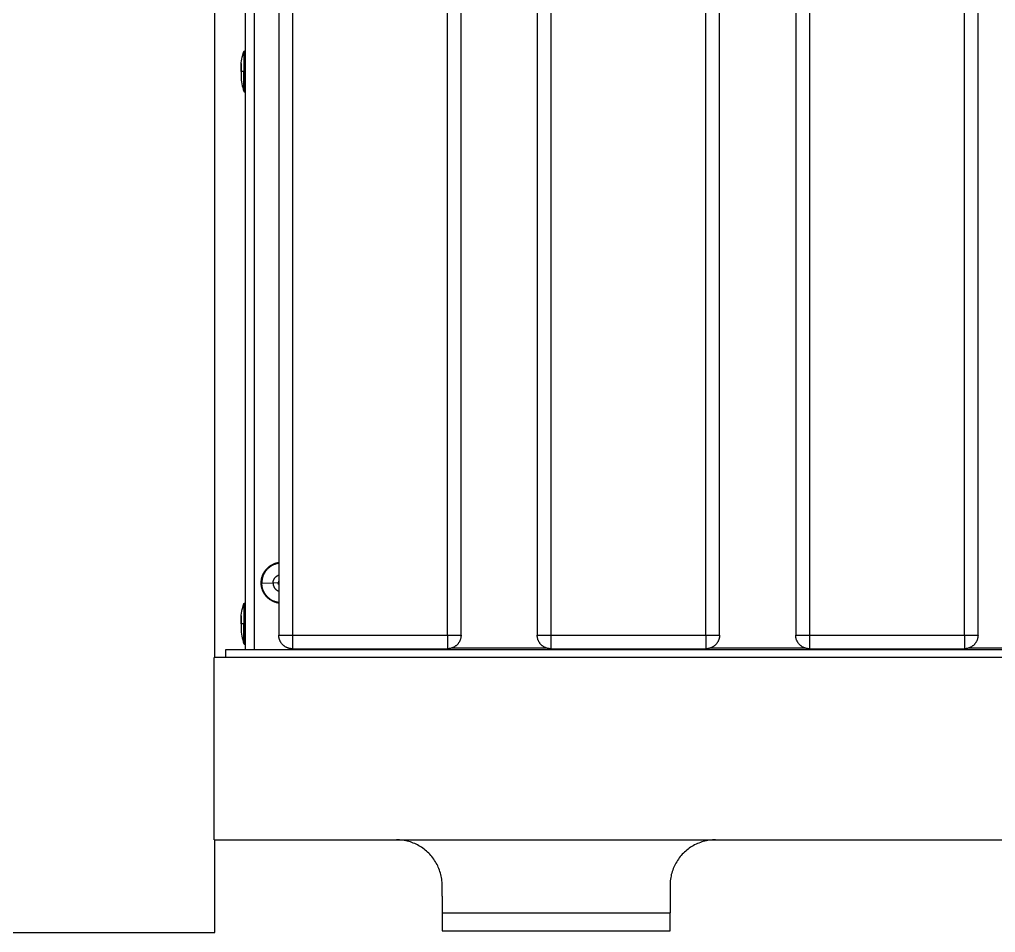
# Model space of a CAD drawing. Header units: millimetres. Extents: x -1283 to 2747, y -259 to 2557.
# Drawn here: x 1479.4 to 1693.5, y 1281.4 to 1481.7 of the extents above; entities that cross this region are included whole.
import ezdxf

# ---------------------------------------------------------------- set-up
doc = ezdxf.new("R2010")
doc.units = ezdxf.units.MM
doc.header["$MEASUREMENT"] = 0
doc.layers.add('Utwórz2D linie widoczne', color=7, linetype='Continuous', true_color=0x000000)

msp = doc.modelspace()

# ---------------------------------------------------------------- linework, layer by layer
at = {"layer": 'Utwórz2D linie widoczne'}
for p, q in [((1522.31, 1341.72), (1522.31, 2061.38)), ((1536.31, 2055.65), (1536.31, 1346.65)), ((1539.31, 2055.65), (1539.31, 1346.65)), ((1573.31, 1346.65), (1573.31, 2055.65)), ((1576.31, 1346.65), (1576.31, 2055.65)), ((1593.01, 2055.65), (1593.01, 1346.65)), ((1596.01, 2055.65), (1596.01, 1346.65)), ((1630.01, 1346.65), (1630.01, 2055.65)), ((1633.01, 1346.65), (1633.01, 2055.65)), ((1649.71, 2055.65), (1649.71, 1346.65)), ((1652.71, 2055.65), (1652.71, 1346.65)), ((1686.71, 1346.65), (1686.71, 2055.65)), ((1689.71, 1346.65), (1689.71, 2055.65)), ((1528.96, 2040.3), (1528.96, 1343.38)), ((1530.96, 1343.38), (1530.96, 2031.14)), ((1528.15, 1472.64), (1528.23, 1473.06)), ((1528.23, 1473.06), (1528.32, 1473.47)), ((1528.32, 1473.47), (1528.42, 1473.88)), ((1528.42, 1473.88), (1528.54, 1474.29)), ((1528.54, 1474.29), (1528.67, 1474.69)), ((1528.67, 1474.71), (1528.67, 1474.72)), ((1528.67, 1474.72), (1528.68, 1474.72)), ((1528.67, 1474.7), (1528.67, 1474.71)), ((1528.67, 1474.69), (1528.67, 1474.7)), ((1528.67, 1474.7), (1528.67, 1474.7)), ((1528.67, 1474.69), (1528.67, 1470.33)), ((1528.68, 1474.73), (1528.68, 1474.74)), ((1528.68, 1474.74), (1528.69, 1474.74)), ((1528.68, 1474.72), (1528.68, 1474.73)), ((1528.69, 1474.74), (1528.69, 1474.75)), ((1528.69, 1474.75), (1528.7, 1474.75)), ((1528.7, 1474.76), (1528.71, 1474.77)), ((1528.7, 1474.75), (1528.7, 1474.76)), ((1528.7, 1474.76), (1528.7, 1474.76)), ((1528.71, 1474.77), (1528.72, 1474.78)), ((1528.71, 1474.77), (1528.71, 1474.77)), ((1528.72, 1474.78), (1528.73, 1474.79)), ((1528.72, 1474.78), (1528.72, 1474.78)), ((1528.73, 1474.79), (1528.74, 1474.8)), ((1528.73, 1474.79), (1528.73, 1474.79)), ((1528.74, 1474.8), (1528.75, 1474.8)), ((1528.75, 1474.8), (1528.76, 1474.81)), ((1528.75, 1474.8), (1528.75, 1474.8)), ((1528.76, 1474.81), (1528.76, 1474.81)), ((1528.76, 1474.81), (1528.77, 1474.81)), ((1528.77, 1474.81), (1528.78, 1474.82)), ((1528.78, 1474.82), (1528.78, 1474.82)), ((1528.78, 1474.82), (1528.79, 1474.82)), ((1528.79, 1474.82), (1528.8, 1474.83)), ((1528.8, 1474.83), (1528.8, 1474.83)), ((1528.8, 1474.83), (1528.81, 1474.83)), ((1528.81, 1474.83), (1528.82, 1474.83)), ((1528.82, 1474.83), (1528.82, 1474.83)), ((1528.82, 1474.83), (1528.83, 1474.83)), ((1528.83, 1474.83), (1528.84, 1474.83)), ((1528.84, 1474.83), (1528.84, 1474.83)), ((1528.84, 1474.83), (1528.85, 1474.83)), ((1528.85, 1474.83), (1528.86, 1474.83)), ((1528.86, 1474.83), (1528.86, 1470.33)), ((1528.86, 1474.83), (1528.96, 1474.83)), ((1528.08, 1472.18), (1528.09, 1472.21)), ((1528.08, 1472.15), (1528.08, 1472.18)), ((1528.08, 1472.12), (1528.08, 1472.15)), ((1528.08, 1472.08), (1528.08, 1472.12)), ((1528.08, 1472.08), (1528.08, 1470.33)), ((1528.09, 1472.22), (1528.15, 1472.64)), ((1528.09, 1470.33), (1528.09, 1472.22)), ((1528.08, 1470.33), (1528.09, 1470.33)), ((1528.08, 1470.33), (1528.08, 1470.33)), ((1528.08, 1470.33), (1528.08, 1468.58)), ((1528.09, 1470.33), (1528.09, 1468.45)), ((1528.67, 1470.33), (1528.09, 1470.33)), ((1528.67, 1470.33), (1528.86, 1470.33)), ((1528.67, 1465.98), (1528.67, 1470.33)), ((1528.86, 1470.33), (1528.96, 1470.33)), ((1528.86, 1470.33), (1528.86, 1465.84)), ((1528.08, 1468.58), (1528.08, 1468.55)), ((1528.08, 1468.55), (1528.08, 1468.52)), ((1528.08, 1468.52), (1528.08, 1468.49)), ((1528.08, 1468.49), (1528.09, 1468.46)), ((1528.09, 1468.45), (1528.15, 1468.03)), ((1528.15, 1468.03), (1528.23, 1467.61)), ((1528.23, 1467.61), (1528.32, 1467.2)), ((1528.32, 1467.2), (1528.42, 1466.79)), ((1528.42, 1466.79), (1528.54, 1466.38)), ((1528.54, 1466.38), (1528.67, 1465.98)), ((1528.67, 1465.98), (1528.67, 1465.97)), ((1528.67, 1465.97), (1528.67, 1465.96)), ((1528.67, 1465.96), (1528.67, 1465.96)), ((1528.67, 1465.96), (1528.67, 1465.95)), ((1528.67, 1465.95), (1528.68, 1465.95)), ((1528.68, 1465.95), (1528.68, 1465.94)), ((1528.68, 1465.94), (1528.68, 1465.93)), ((1528.68, 1465.93), (1528.69, 1465.93)), ((1528.69, 1465.93), (1528.69, 1465.92)), ((1528.69, 1465.92), (1528.7, 1465.92)), ((1528.7, 1465.92), (1528.7, 1465.91)), ((1528.7, 1465.91), (1528.7, 1465.91)), ((1528.7, 1465.91), (1528.71, 1465.9)), ((1528.71, 1465.9), (1528.71, 1465.9)), ((1528.71, 1465.9), (1528.72, 1465.89)), ((1528.72, 1465.89), (1528.72, 1465.89)), ((1528.72, 1465.89), (1528.73, 1465.88)), ((1528.73, 1465.88), (1528.73, 1465.88)), ((1528.73, 1465.88), (1528.74, 1465.87)), ((1528.74, 1465.87), (1528.75, 1465.87)), ((1528.75, 1465.87), (1528.75, 1465.86)), ((1528.75, 1465.86), (1528.76, 1465.86)), ((1528.76, 1465.86), (1528.76, 1465.86)), ((1528.76, 1465.86), (1528.77, 1465.85)), ((1528.77, 1465.85), (1528.78, 1465.85)), ((1528.78, 1465.85), (1528.78, 1465.85)), ((1528.78, 1465.85), (1528.79, 1465.85)), ((1528.79, 1465.85), (1528.8, 1465.84)), ((1528.8, 1465.84), (1528.8, 1465.84)), ((1528.8, 1465.84), (1528.81, 1465.84)), ((1528.81, 1465.84), (1528.82, 1465.84)), ((1528.82, 1465.84), (1528.82, 1465.84)), ((1528.82, 1465.84), (1528.83, 1465.84)), ((1528.83, 1465.84), (1528.84, 1465.84)), ((1528.84, 1465.84), (1528.84, 1465.84)), ((1528.84, 1465.84), (1528.85, 1465.84)), ((1528.85, 1465.84), (1528.86, 1465.83)), ((1528.86, 1465.83), (1528.96, 1465.83)), ((1534.06, 1361.53), (1534.18, 1361.63)), ((1534.21, 1361.67), (1534.09, 1361.57)), ((1534.18, 1361.63), (1534.3, 1361.73)), ((1534.33, 1361.76), (1534.21, 1361.67)), ((1534.3, 1361.73), (1534.43, 1361.82)), ((1534.46, 1361.84), (1534.33, 1361.76)), ((1534.5, 1361.68), (1534.37, 1361.6)), ((1534.43, 1361.82), (1534.56, 1361.9)), ((1534.59, 1361.93), (1534.46, 1361.84)), ((1534.62, 1361.77), (1534.5, 1361.68)), ((1534.56, 1361.9), (1534.69, 1361.98)), ((1534.72, 1362.01), (1534.59, 1361.93)), ((1534.75, 1361.85), (1534.62, 1361.77)), ((1534.69, 1361.98), (1534.83, 1362.06)), ((1534.86, 1362.08), (1534.72, 1362.01)), ((1534.88, 1361.92), (1534.75, 1361.85)), ((1534.83, 1362.06), (1534.97, 1362.13)), ((1534.99, 1362.15), (1534.86, 1362.08)), ((1535.02, 1361.99), (1534.88, 1361.92)), ((1534.97, 1362.13), (1535.11, 1362.2)), ((1535.13, 1362.21), (1534.99, 1362.15)), ((1535.15, 1362.05), (1535.02, 1361.99)), ((1535.11, 1362.2), (1535.26, 1362.26)), ((1535.27, 1362.27), (1535.13, 1362.21)), ((1535.29, 1362.11), (1535.15, 1362.05)), ((1535.26, 1362.26), (1535.4, 1362.32)), ((1535.42, 1362.33), (1535.27, 1362.27)), ((1535.43, 1362.17), (1535.29, 1362.11)), ((1535.4, 1362.32), (1535.55, 1362.37)), ((1535.56, 1362.38), (1535.42, 1362.33)), ((1535.58, 1362.22), (1535.43, 1362.17)), ((1535.55, 1362.37), (1535.7, 1362.41)), ((1535.71, 1362.42), (1535.56, 1362.38)), ((1535.72, 1362.26), (1535.58, 1362.22)), ((1535.7, 1362.41), (1535.85, 1362.45)), ((1535.86, 1362.46), (1535.71, 1362.42)), ((1535.87, 1362.3), (1535.72, 1362.26)), ((1535.85, 1362.45), (1536, 1362.49)), ((1536.01, 1362.5), (1535.86, 1362.46)), ((1536.01, 1362.34), (1535.87, 1362.3)), ((1536, 1362.49), (1536.16, 1362.52)), ((1536.16, 1362.53), (1536.01, 1362.5)), ((1536.16, 1362.37), (1536.01, 1362.34)), ((1536.31, 1362.55), (1536.16, 1362.53)), ((1536.16, 1362.52), (1536.31, 1362.54)), ((1536.31, 1362.39), (1536.16, 1362.37)), ((1532.63, 1359.34), (1532.68, 1359.49)), ((1532.7, 1359.58), (1532.66, 1359.43)), ((1532.68, 1359.49), (1532.73, 1359.63)), ((1532.76, 1359.72), (1532.7, 1359.58)), ((1532.73, 1359.63), (1532.78, 1359.78)), ((1532.81, 1359.86), (1532.76, 1359.72)), ((1532.78, 1359.78), (1532.84, 1359.92)), ((1532.85, 1359.57), (1532.8, 1359.43)), ((1532.88, 1360), (1532.81, 1359.86)), ((1532.84, 1359.92), (1532.91, 1360.07)), ((1532.91, 1359.71), (1532.85, 1359.57)), ((1532.94, 1360.14), (1532.88, 1360)), ((1532.91, 1360.07), (1532.98, 1360.21)), ((1532.97, 1359.85), (1532.91, 1359.71)), ((1533.02, 1360.28), (1532.94, 1360.14)), ((1533.03, 1359.99), (1532.97, 1359.85)), ((1532.98, 1360.21), (1533.06, 1360.34)), ((1533.09, 1360.41), (1533.02, 1360.28)), ((1533.1, 1360.12), (1533.03, 1359.99)), ((1533.06, 1360.34), (1533.14, 1360.48)), ((1533.17, 1360.54), (1533.09, 1360.41)), ((1533.17, 1360.25), (1533.1, 1360.12)), ((1533.14, 1360.48), (1533.22, 1360.61)), ((1533.26, 1360.67), (1533.17, 1360.54)), ((1533.25, 1360.38), (1533.17, 1360.25)), ((1533.22, 1360.61), (1533.31, 1360.74)), ((1533.33, 1360.51), (1533.25, 1360.38)), ((1533.35, 1360.79), (1533.26, 1360.67)), ((1533.31, 1360.74), (1533.41, 1360.86)), ((1533.42, 1360.64), (1533.33, 1360.51)), ((1533.44, 1360.91), (1533.35, 1360.79)), ((1533.41, 1360.86), (1533.5, 1360.98)), ((1533.51, 1360.76), (1533.42, 1360.64)), ((1533.54, 1361.03), (1533.44, 1360.91)), ((1533.5, 1360.98), (1533.61, 1361.1)), ((1533.6, 1360.87), (1533.51, 1360.76)), ((1533.64, 1361.15), (1533.54, 1361.03)), ((1533.7, 1360.99), (1533.6, 1360.87)), ((1533.61, 1361.1), (1533.71, 1361.21)), ((1533.75, 1361.26), (1533.64, 1361.15)), ((1533.8, 1361.1), (1533.7, 1360.99)), ((1533.71, 1361.21), (1533.82, 1361.33)), ((1533.86, 1361.37), (1533.75, 1361.26)), ((1533.91, 1361.21), (1533.8, 1361.1)), ((1533.82, 1361.33), (1533.94, 1361.43)), ((1533.97, 1361.47), (1533.86, 1361.37)), ((1534.02, 1361.31), (1533.91, 1361.21)), ((1533.94, 1361.43), (1534.06, 1361.53)), ((1534.09, 1361.57), (1533.97, 1361.47)), ((1534.13, 1361.41), (1534.02, 1361.31)), ((1534.25, 1361.51), (1534.13, 1361.41)), ((1534.37, 1361.6), (1534.25, 1361.51)), ((1535.66, 1359.42), (1535.71, 1359.46)), ((1535.71, 1359.46), (1535.76, 1359.5)), ((1535.76, 1359.5), (1535.81, 1359.54)), ((1535.81, 1359.54), (1535.86, 1359.58)), ((1535.86, 1359.58), (1535.91, 1359.62)), ((1535.91, 1359.62), (1535.97, 1359.65)), ((1535.97, 1359.65), (1536.02, 1359.68)), ((1536.02, 1359.68), (1536.08, 1359.71)), ((1536.08, 1359.71), (1536.13, 1359.74)), ((1536.13, 1359.74), (1536.19, 1359.77)), ((1536.19, 1359.77), (1536.25, 1359.79)), ((1536.25, 1359.79), (1536.31, 1359.82)), ((1532.46, 1358.26), (1532.47, 1358.41)), ((1532.46, 1358.1), (1532.46, 1358.26)), ((1532.59, 1358.09), (1532.46, 1358.1)), ((1532.46, 1357.95), (1532.46, 1358.1)), ((1532.47, 1357.79), (1532.46, 1357.95)), ((1532.47, 1358.41), (1532.48, 1358.57)), ((1532.48, 1357.63), (1532.47, 1357.79)), ((1532.48, 1358.57), (1532.5, 1358.73)), ((1532.5, 1357.48), (1532.48, 1357.63)), ((1532.5, 1358.73), (1532.53, 1358.88)), ((1532.53, 1357.32), (1532.5, 1357.48)), ((1532.53, 1358.88), (1532.55, 1359.03)), ((1532.55, 1357.17), (1532.53, 1357.32)), ((1532.55, 1359.03), (1532.59, 1359.19)), ((1532.61, 1359.28), (1532.58, 1359.13)), ((1532.59, 1359.19), (1532.63, 1359.34)), ((1532.6, 1358.24), (1532.59, 1358.09)), ((1532.6, 1357.94), (1532.59, 1358.09)), ((1532.59, 1358.09), (1535.07, 1358.05)), ((1532.62, 1358.54), (1532.6, 1358.39)), ((1532.6, 1358.39), (1532.6, 1358.24)), ((1532.6, 1357.79), (1532.6, 1357.94)), ((1532.62, 1357.64), (1532.6, 1357.79)), ((1532.66, 1359.43), (1532.61, 1359.28)), ((1532.64, 1358.69), (1532.62, 1358.54)), ((1532.64, 1357.49), (1532.62, 1357.64)), ((1532.66, 1358.84), (1532.64, 1358.69)), ((1532.66, 1357.34), (1532.64, 1357.49)), ((1532.69, 1358.99), (1532.66, 1358.84)), ((1532.69, 1357.19), (1532.66, 1357.34)), ((1532.72, 1359.14), (1532.69, 1358.99)), ((1532.76, 1359.28), (1532.72, 1359.14)), ((1532.8, 1359.43), (1532.76, 1359.28)), ((1535.07, 1358.18), (1535.08, 1358.24)), ((1535.07, 1358.11), (1535.07, 1358.18)), ((1536.21, 1358.12), (1535.07, 1358.05)), ((1535.07, 1358.05), (1535.07, 1358.11)), ((1535.07, 1358.05), (1535.07, 1357.98)), ((1535.07, 1357.98), (1535.07, 1357.92)), ((1535.07, 1357.92), (1535.08, 1357.86)), ((1535.08, 1358.24), (1535.09, 1358.3)), ((1535.08, 1357.86), (1535.09, 1357.79)), ((1535.09, 1358.3), (1535.1, 1358.37)), ((1535.09, 1357.79), (1535.1, 1357.73)), ((1535.1, 1358.37), (1535.11, 1358.43)), ((1535.1, 1357.73), (1535.11, 1357.67)), ((1535.11, 1358.43), (1535.12, 1358.49)), ((1535.11, 1357.67), (1535.12, 1357.61)), ((1535.12, 1358.49), (1535.14, 1358.55)), ((1535.12, 1357.61), (1535.14, 1357.54)), ((1535.14, 1358.55), (1535.16, 1358.61)), ((1535.14, 1357.54), (1535.16, 1357.48)), ((1535.16, 1358.61), (1535.18, 1358.68)), ((1535.16, 1357.48), (1535.18, 1357.42)), ((1535.18, 1358.68), (1535.2, 1358.74)), ((1535.18, 1357.42), (1535.2, 1357.36)), ((1535.2, 1358.74), (1535.22, 1358.79)), ((1535.2, 1357.36), (1535.22, 1357.3)), ((1535.22, 1358.79), (1535.25, 1358.85)), ((1535.25, 1358.85), (1535.28, 1358.91)), ((1535.28, 1358.91), (1535.31, 1358.97)), ((1535.31, 1358.97), (1535.34, 1359.02)), ((1535.34, 1359.02), (1535.37, 1359.08)), ((1535.37, 1359.08), (1535.41, 1359.13)), ((1535.41, 1359.13), (1535.45, 1359.18)), ((1535.45, 1359.18), (1535.49, 1359.23)), ((1535.49, 1359.23), (1535.53, 1359.28)), ((1535.53, 1359.28), (1535.57, 1359.33)), ((1535.57, 1359.33), (1535.62, 1359.37)), ((1535.62, 1359.37), (1535.66, 1359.42)), ((1536.22, 1358.24), (1536.21, 1358.21)), ((1536.21, 1358.21), (1536.21, 1358.19)), ((1536.21, 1358.19), (1536.21, 1358.16)), ((1536.21, 1358.16), (1536.21, 1358.14)), ((1536.21, 1358.14), (1536.21, 1358.11)), ((1536.21, 1358.09), (1536.21, 1358.11)), ((1536.21, 1358.11), (1536.21, 1358.09)), ((1536.21, 1358.06), (1536.21, 1358.09)), ((1536.21, 1358.09), (1536.21, 1358.06)), ((1536.21, 1358.04), (1536.21, 1358.06)), ((1536.21, 1358.06), (1536.22, 1358.04)), ((1536.21, 1358.02), (1536.21, 1358.04)), ((1536.22, 1357.99), (1536.21, 1358.02)), ((1536.23, 1358.29), (1536.22, 1358.26)), ((1536.22, 1358.26), (1536.22, 1358.24)), ((1536.22, 1358.04), (1536.22, 1358.01)), ((1536.22, 1358.01), (1536.23, 1357.99)), ((1536.22, 1357.97), (1536.22, 1357.99)), ((1536.23, 1357.94), (1536.22, 1357.97)), ((1536.24, 1358.34), (1536.23, 1358.31)), ((1536.23, 1358.31), (1536.23, 1358.29)), ((1536.23, 1357.99), (1536.23, 1357.96)), ((1536.23, 1357.96), (1536.24, 1357.94)), ((1536.23, 1357.92), (1536.23, 1357.94)), ((1536.24, 1357.9), (1536.23, 1357.92)), ((1536.25, 1358.36), (1536.24, 1358.34)), ((1536.24, 1357.94), (1536.25, 1357.92)), ((1536.25, 1357.87), (1536.24, 1357.9)), ((1536.26, 1358.38), (1536.25, 1358.36)), ((1536.25, 1357.92), (1536.26, 1357.89)), ((1536.26, 1357.85), (1536.25, 1357.87)), ((1536.28, 1358.43), (1536.26, 1358.41)), ((1536.26, 1358.41), (1536.26, 1358.38)), ((1536.26, 1357.89), (1536.26, 1357.87)), ((1536.26, 1357.87), (1536.28, 1357.85)), ((1536.27, 1357.83), (1536.26, 1357.85)), ((1536.28, 1357.8), (1536.27, 1357.83)), ((1536.29, 1358.45), (1536.28, 1358.43)), ((1536.28, 1357.85), (1536.29, 1357.82)), ((1536.29, 1357.78), (1536.28, 1357.8)), ((1536.3, 1358.47), (1536.29, 1358.45)), ((1536.29, 1357.82), (1536.3, 1357.8)), ((1536.3, 1357.76), (1536.29, 1357.78)), ((1536.31, 1358.5), (1536.3, 1358.47)), ((1536.3, 1357.8), (1536.31, 1357.78)), ((1536.31, 1357.74), (1536.3, 1357.76)), ((1532.59, 1357.02), (1532.55, 1357.17)), ((1532.63, 1356.87), (1532.59, 1357.02)), ((1532.6, 1356.97), (1532.59, 1357.01)), ((1532.63, 1356.87), (1532.62, 1356.9)), ((1532.68, 1356.72), (1532.63, 1356.87)), ((1532.73, 1356.57), (1532.68, 1356.72)), ((1532.72, 1357.04), (1532.69, 1357.19)), ((1532.76, 1356.9), (1532.72, 1357.04)), ((1532.78, 1356.42), (1532.73, 1356.57)), ((1532.8, 1356.75), (1532.76, 1356.9)), ((1532.84, 1356.28), (1532.78, 1356.42)), ((1532.85, 1356.61), (1532.8, 1356.75)), ((1532.91, 1356.14), (1532.84, 1356.28)), ((1532.91, 1356.47), (1532.85, 1356.61)), ((1532.97, 1356.33), (1532.91, 1356.47)), ((1532.98, 1356), (1532.91, 1356.14)), ((1533.03, 1356.19), (1532.97, 1356.33)), ((1533.06, 1355.86), (1532.98, 1356)), ((1533.1, 1356.06), (1533.03, 1356.19)), ((1533.14, 1355.73), (1533.06, 1355.86)), ((1533.17, 1355.92), (1533.1, 1356.06)), ((1533.22, 1355.6), (1533.14, 1355.73)), ((1533.25, 1355.79), (1533.17, 1355.92)), ((1533.31, 1355.47), (1533.22, 1355.6)), ((1533.33, 1355.67), (1533.25, 1355.79)), ((1533.41, 1355.34), (1533.31, 1355.47)), ((1533.42, 1355.54), (1533.33, 1355.67)), ((1533.5, 1355.22), (1533.41, 1355.34)), ((1533.51, 1355.42), (1533.42, 1355.54)), ((1533.61, 1355.1), (1533.5, 1355.22)), ((1533.6, 1355.3), (1533.51, 1355.42)), ((1533.7, 1355.19), (1533.6, 1355.3)), ((1533.8, 1355.08), (1533.7, 1355.19)), ((1535.22, 1357.3), (1535.25, 1357.24)), ((1535.25, 1357.24), (1535.28, 1357.19)), ((1535.28, 1357.19), (1535.31, 1357.13)), ((1535.31, 1357.13), (1535.34, 1357.08)), ((1535.34, 1357.08), (1535.37, 1357.02)), ((1535.37, 1357.02), (1535.41, 1356.97)), ((1535.41, 1356.97), (1535.45, 1356.92)), ((1535.45, 1356.92), (1535.49, 1356.87)), ((1535.49, 1356.87), (1535.53, 1356.82)), ((1535.53, 1356.82), (1535.57, 1356.77)), ((1535.57, 1356.77), (1535.62, 1356.72)), ((1535.62, 1356.72), (1535.66, 1356.68)), ((1535.66, 1356.68), (1535.71, 1356.64)), ((1535.71, 1356.64), (1535.76, 1356.59)), ((1535.76, 1356.59), (1535.81, 1356.55)), ((1535.81, 1356.55), (1535.86, 1356.52)), ((1535.86, 1356.52), (1535.91, 1356.48)), ((1535.91, 1356.48), (1535.97, 1356.45)), ((1535.97, 1356.45), (1536.02, 1356.41)), ((1536.02, 1356.41), (1536.08, 1356.38)), ((1536.08, 1356.38), (1536.13, 1356.35)), ((1536.13, 1356.35), (1536.19, 1356.33)), ((1536.19, 1356.33), (1536.25, 1356.3)), ((1536.25, 1356.3), (1536.31, 1356.28)), ((1528.42, 1352.69), (1528.54, 1353.1)), ((1528.54, 1353.1), (1528.67, 1353.51)), ((1528.67, 1353.52), (1528.67, 1353.53)), ((1528.67, 1353.53), (1528.68, 1353.53)), ((1528.67, 1353.51), (1528.67, 1353.52)), ((1528.67, 1353.52), (1528.67, 1353.52)), ((1528.67, 1353.5), (1528.67, 1353.51)), ((1528.67, 1353.5), (1528.67, 1349.15)), ((1528.68, 1353.54), (1528.68, 1353.55)), ((1528.68, 1353.55), (1528.69, 1353.55)), ((1528.68, 1353.53), (1528.68, 1353.54)), ((1528.69, 1353.55), (1528.69, 1353.56)), ((1528.69, 1353.56), (1528.7, 1353.56)), ((1528.7, 1353.57), (1528.71, 1353.58)), ((1528.7, 1353.56), (1528.7, 1353.57)), ((1528.7, 1353.57), (1528.7, 1353.57)), ((1528.71, 1353.58), (1528.71, 1353.59)), ((1528.71, 1353.59), (1528.72, 1353.59)), ((1528.72, 1353.59), (1528.73, 1353.6)), ((1528.72, 1353.59), (1528.72, 1353.59)), ((1528.73, 1353.6), (1528.74, 1353.61)), ((1528.73, 1353.6), (1528.73, 1353.6)), ((1528.74, 1353.61), (1528.75, 1353.61)), ((1528.75, 1353.61), (1528.75, 1353.62)), ((1528.75, 1353.62), (1528.76, 1353.62)), ((1528.76, 1353.62), (1528.77, 1353.63)), ((1528.76, 1353.62), (1528.76, 1353.62)), ((1528.77, 1353.63), (1528.78, 1353.63)), ((1528.78, 1353.63), (1528.78, 1353.63)), ((1528.78, 1353.63), (1528.79, 1353.63)), ((1528.79, 1353.63), (1528.8, 1353.64)), ((1528.8, 1353.64), (1528.8, 1353.64)), ((1528.8, 1353.64), (1528.81, 1353.64)), ((1528.81, 1353.64), (1528.82, 1353.64)), ((1528.82, 1353.64), (1528.82, 1353.64)), ((1528.82, 1353.64), (1528.83, 1353.64)), ((1528.83, 1353.64), (1528.84, 1353.64)), ((1528.84, 1353.64), (1528.84, 1353.65)), ((1528.84, 1353.65), (1528.85, 1353.65)), ((1528.85, 1353.65), (1528.86, 1353.65)), ((1528.86, 1353.65), (1528.96, 1353.65)), ((1528.86, 1353.64), (1528.86, 1349.15)), ((1533.71, 1354.99), (1533.61, 1355.1)), ((1533.82, 1354.88), (1533.71, 1354.99)), ((1533.91, 1354.97), (1533.8, 1355.08)), ((1533.94, 1354.77), (1533.82, 1354.88)), ((1534.02, 1354.87), (1533.91, 1354.97)), ((1534.06, 1354.67), (1533.94, 1354.77)), ((1534.13, 1354.77), (1534.02, 1354.87)), ((1534.18, 1354.57), (1534.06, 1354.67)), ((1534.25, 1354.67), (1534.13, 1354.77)), ((1534.3, 1354.48), (1534.18, 1354.57)), ((1534.37, 1354.58), (1534.25, 1354.67)), ((1534.43, 1354.39), (1534.3, 1354.48)), ((1534.5, 1354.49), (1534.37, 1354.58)), ((1534.56, 1354.3), (1534.43, 1354.39)), ((1534.62, 1354.41), (1534.5, 1354.49)), ((1534.69, 1354.22), (1534.56, 1354.3)), ((1534.75, 1354.33), (1534.62, 1354.41)), ((1534.83, 1354.14), (1534.69, 1354.22)), ((1534.88, 1354.26), (1534.75, 1354.33)), ((1534.97, 1354.07), (1534.83, 1354.14)), ((1535.02, 1354.19), (1534.88, 1354.26)), ((1535.11, 1354.01), (1534.97, 1354.07)), ((1535.15, 1354.12), (1535.02, 1354.19)), ((1535.26, 1353.94), (1535.11, 1354.01)), ((1535.29, 1354.06), (1535.15, 1354.12)), ((1535.4, 1353.89), (1535.26, 1353.94)), ((1535.43, 1354.01), (1535.29, 1354.06)), ((1535.55, 1353.84), (1535.4, 1353.89)), ((1535.58, 1353.96), (1535.43, 1354.01)), ((1535.7, 1353.79), (1535.55, 1353.84)), ((1535.72, 1353.91), (1535.58, 1353.96)), ((1535.85, 1353.75), (1535.7, 1353.79)), ((1535.87, 1353.87), (1535.72, 1353.91)), ((1536, 1353.71), (1535.85, 1353.75)), ((1536.01, 1353.84), (1535.87, 1353.87)), ((1536.16, 1353.68), (1536, 1353.71)), ((1536.16, 1353.81), (1536.01, 1353.84)), ((1536.31, 1353.78), (1536.16, 1353.81)), ((1536.31, 1353.66), (1536.16, 1353.68)), ((1528.08, 1350.99), (1528.09, 1351.03)), ((1528.08, 1350.96), (1528.08, 1350.99)), ((1528.08, 1350.93), (1528.08, 1350.96)), ((1528.08, 1350.9), (1528.08, 1350.93)), ((1528.08, 1350.9), (1528.08, 1349.15)), ((1528.09, 1351.03), (1528.15, 1351.45)), ((1528.09, 1349.15), (1528.09, 1351.03)), ((1528.15, 1351.45), (1528.23, 1351.87)), ((1528.23, 1351.87), (1528.32, 1352.28)), ((1528.32, 1352.28), (1528.42, 1352.69)), ((1528.08, 1349.15), (1528.09, 1349.15)), ((1528.08, 1349.15), (1528.08, 1349.15)), ((1528.08, 1349.15), (1528.08, 1347.4)), ((1528.09, 1349.15), (1528.09, 1347.26)), ((1528.67, 1349.15), (1528.09, 1349.15)), ((1528.67, 1349.15), (1528.86, 1349.15)), ((1528.67, 1344.79), (1528.67, 1349.15)), ((1528.86, 1349.15), (1528.96, 1349.15)), ((1528.86, 1349.15), (1528.86, 1344.65)), ((1528.08, 1347.4), (1528.08, 1347.36)), ((1528.08, 1347.36), (1528.08, 1347.33)), ((1528.08, 1347.33), (1528.08, 1347.3)), ((1528.08, 1347.3), (1528.09, 1347.27)), ((1528.09, 1347.26), (1528.15, 1346.84)), ((1528.15, 1346.84), (1528.23, 1346.42)), ((1536.31, 1346.65), (1539.31, 1346.65)), ((1536.31, 1346.54), (1536.31, 1346.65)), ((1539.31, 1346.65), (1573.31, 1346.65)), ((1539.31, 1346.65), (1539.31, 1343.65)), ((1573.31, 1346.65), (1576.31, 1346.65)), ((1573.31, 1346.65), (1573.31, 1343.65)), ((1576.31, 1346.65), (1576.31, 1346.54)), ((1593.01, 1346.65), (1596.01, 1346.65)), ((1593.01, 1346.54), (1593.01, 1346.65)), ((1596.01, 1346.65), (1630.01, 1346.65)), ((1596.01, 1346.65), (1596.01, 1343.65)), ((1630.01, 1346.65), (1633.01, 1346.65)), ((1630.01, 1346.65), (1630.01, 1343.65)), ((1633.01, 1346.65), (1633.01, 1346.54)), ((1649.71, 1346.65), (1652.71, 1346.65)), ((1649.71, 1346.54), (1649.71, 1346.65)), ((1652.71, 1346.65), (1686.71, 1346.65)), ((1652.71, 1346.65), (1652.71, 1343.65)), ((1686.71, 1346.65), (1689.71, 1346.65)), ((1686.71, 1346.65), (1686.71, 1343.65)), ((1689.71, 1346.65), (1689.71, 1346.54)), ((1528.23, 1346.42), (1528.32, 1346.01)), ((1528.32, 1346.01), (1528.42, 1345.6)), ((1528.42, 1345.6), (1528.54, 1345.19)), ((1528.54, 1345.19), (1528.67, 1344.79)), ((1528.67, 1344.79), (1528.67, 1344.78)), ((1528.67, 1344.78), (1528.67, 1344.78)), ((1528.67, 1344.78), (1528.67, 1344.77)), ((1528.67, 1344.77), (1528.67, 1344.76)), ((1528.67, 1344.76), (1528.68, 1344.76)), ((1528.68, 1344.76), (1528.68, 1344.75)), ((1528.68, 1344.75), (1528.68, 1344.74)), ((1528.68, 1344.74), (1528.69, 1344.74)), ((1528.69, 1344.74), (1528.69, 1344.73)), ((1528.69, 1344.73), (1528.7, 1344.73)), ((1528.7, 1344.73), (1528.7, 1344.72)), ((1528.7, 1344.72), (1528.7, 1344.72)), ((1528.7, 1344.72), (1528.71, 1344.71)), ((1528.71, 1344.71), (1528.71, 1344.71)), ((1528.71, 1344.71), (1528.72, 1344.7)), ((1528.72, 1344.7), (1528.72, 1344.7)), ((1528.72, 1344.7), (1528.73, 1344.69)), ((1528.73, 1344.69), (1528.73, 1344.69)), ((1528.73, 1344.69), (1528.74, 1344.68)), ((1528.74, 1344.68), (1528.75, 1344.68)), ((1528.75, 1344.68), (1528.75, 1344.68)), ((1528.75, 1344.68), (1528.76, 1344.67)), ((1528.76, 1344.67), (1528.76, 1344.67)), ((1528.76, 1344.67), (1528.77, 1344.67)), ((1528.77, 1344.67), (1528.78, 1344.66)), ((1528.78, 1344.66), (1528.78, 1344.66)), ((1528.78, 1344.66), (1528.79, 1344.66)), ((1528.79, 1344.66), (1528.8, 1344.66)), ((1528.8, 1344.66), (1528.8, 1344.65)), ((1528.8, 1344.65), (1528.81, 1344.65)), ((1528.81, 1344.65), (1528.82, 1344.65)), ((1528.82, 1344.65), (1528.82, 1344.65)), ((1528.82, 1344.65), (1528.83, 1344.65)), ((1528.83, 1344.65), (1528.84, 1344.65)), ((1528.84, 1344.65), (1528.84, 1344.65)), ((1528.84, 1344.65), (1528.85, 1344.65)), ((1528.85, 1344.65), (1528.86, 1344.65)), ((1528.86, 1344.65), (1528.96, 1344.65)), ((1536.32, 1346.44), (1536.31, 1346.54)), ((1536.33, 1346.34), (1536.32, 1346.44)), ((1536.34, 1346.24), (1536.33, 1346.34)), ((1536.35, 1346.14), (1536.34, 1346.24)), ((1536.37, 1346.04), (1536.35, 1346.14)), ((1536.4, 1345.94), (1536.37, 1346.04)), ((1536.42, 1345.84), (1536.4, 1345.94)), ((1536.45, 1345.74), (1536.42, 1345.84)), ((1536.48, 1345.64), (1536.45, 1345.74)), ((1536.52, 1345.54), (1536.48, 1345.64)), ((1536.56, 1345.45), (1536.52, 1345.54)), ((1536.6, 1345.36), (1536.56, 1345.45)), ((1536.65, 1345.27), (1536.6, 1345.36)), ((1536.7, 1345.18), (1536.65, 1345.27)), ((1536.75, 1345.09), (1536.7, 1345.18)), ((1536.8, 1345), (1536.75, 1345.09)), ((1536.86, 1344.92), (1536.8, 1345)), ((1536.92, 1344.83), (1536.86, 1344.92)), ((1536.98, 1344.75), (1536.92, 1344.83)), ((1537.05, 1344.67), (1536.98, 1344.75)), ((1537.12, 1344.6), (1537.05, 1344.67)), ((1537.19, 1344.52), (1537.12, 1344.6)), ((1537.26, 1344.45), (1537.19, 1344.52)), ((1575.43, 1344.52), (1575.36, 1344.45)), ((1575.5, 1344.6), (1575.43, 1344.52)), ((1575.57, 1344.67), (1575.5, 1344.6)), ((1575.64, 1344.75), (1575.57, 1344.67)), ((1575.7, 1344.83), (1575.64, 1344.75)), ((1575.76, 1344.92), (1575.7, 1344.83)), ((1575.82, 1345), (1575.76, 1344.92)), ((1575.87, 1345.09), (1575.82, 1345)), ((1575.93, 1345.18), (1575.87, 1345.09)), ((1575.97, 1345.27), (1575.93, 1345.18)), ((1576.02, 1345.36), (1575.97, 1345.27)), ((1576.06, 1345.45), (1576.02, 1345.36)), ((1576.1, 1345.54), (1576.06, 1345.45)), ((1576.14, 1345.64), (1576.1, 1345.54)), ((1576.17, 1345.74), (1576.14, 1345.64)), ((1576.2, 1345.84), (1576.17, 1345.74)), ((1576.22, 1345.94), (1576.2, 1345.84)), ((1576.25, 1346.04), (1576.22, 1345.94)), ((1576.27, 1346.14), (1576.25, 1346.04)), ((1576.28, 1346.24), (1576.27, 1346.14)), ((1576.29, 1346.34), (1576.28, 1346.24)), ((1576.3, 1346.44), (1576.29, 1346.34)), ((1576.31, 1346.54), (1576.3, 1346.44)), ((1593.02, 1346.44), (1593.01, 1346.54)), ((1593.03, 1346.34), (1593.02, 1346.44)), ((1593.04, 1346.24), (1593.03, 1346.34)), ((1593.05, 1346.14), (1593.04, 1346.24)), ((1593.07, 1346.04), (1593.05, 1346.14)), ((1593.1, 1345.94), (1593.07, 1346.04)), ((1593.12, 1345.84), (1593.1, 1345.94)), ((1593.15, 1345.74), (1593.12, 1345.84)), ((1593.18, 1345.64), (1593.15, 1345.74)), ((1593.22, 1345.54), (1593.18, 1345.64)), ((1593.26, 1345.45), (1593.22, 1345.54)), ((1593.3, 1345.36), (1593.26, 1345.45)), ((1593.35, 1345.27), (1593.3, 1345.36)), ((1593.4, 1345.18), (1593.35, 1345.27)), ((1593.45, 1345.09), (1593.4, 1345.18)), ((1593.5, 1345), (1593.45, 1345.09)), ((1593.56, 1344.92), (1593.5, 1345)), ((1593.62, 1344.83), (1593.56, 1344.92)), ((1593.68, 1344.75), (1593.62, 1344.83)), ((1593.75, 1344.67), (1593.68, 1344.75)), ((1593.82, 1344.6), (1593.75, 1344.67)), ((1593.89, 1344.52), (1593.82, 1344.6)), ((1593.96, 1344.45), (1593.89, 1344.52)), ((1632.13, 1344.52), (1632.06, 1344.45)), ((1632.2, 1344.6), (1632.13, 1344.52)), ((1632.27, 1344.67), (1632.2, 1344.6)), ((1632.34, 1344.75), (1632.27, 1344.67)), ((1632.4, 1344.83), (1632.34, 1344.75)), ((1632.46, 1344.92), (1632.4, 1344.83)), ((1632.52, 1345), (1632.46, 1344.92)), ((1632.57, 1345.09), (1632.52, 1345)), ((1632.63, 1345.18), (1632.57, 1345.09)), ((1632.67, 1345.27), (1632.63, 1345.18)), ((1632.72, 1345.36), (1632.67, 1345.27)), ((1632.76, 1345.45), (1632.72, 1345.36)), ((1632.8, 1345.54), (1632.76, 1345.45)), ((1632.84, 1345.64), (1632.8, 1345.54)), ((1632.87, 1345.74), (1632.84, 1345.64)), ((1632.9, 1345.84), (1632.87, 1345.74)), ((1632.92, 1345.94), (1632.9, 1345.84)), ((1632.95, 1346.04), (1632.92, 1345.94)), ((1632.97, 1346.14), (1632.95, 1346.04)), ((1632.98, 1346.24), (1632.97, 1346.14)), ((1632.99, 1346.34), (1632.98, 1346.24)), ((1633, 1346.44), (1632.99, 1346.34)), ((1633.01, 1346.54), (1633, 1346.44)), ((1649.72, 1346.44), (1649.71, 1346.54)), ((1649.73, 1346.34), (1649.72, 1346.44)), ((1649.74, 1346.24), (1649.73, 1346.34)), ((1649.75, 1346.14), (1649.74, 1346.24)), ((1649.77, 1346.04), (1649.75, 1346.14)), ((1649.8, 1345.94), (1649.77, 1346.04)), ((1649.82, 1345.84), (1649.8, 1345.94)), ((1649.85, 1345.74), (1649.82, 1345.84)), ((1649.88, 1345.64), (1649.85, 1345.74)), ((1649.92, 1345.54), (1649.88, 1345.64)), ((1649.96, 1345.45), (1649.92, 1345.54)), ((1650, 1345.36), (1649.96, 1345.45)), ((1650.05, 1345.27), (1650, 1345.36)), ((1650.1, 1345.18), (1650.05, 1345.27)), ((1650.15, 1345.09), (1650.1, 1345.18)), ((1650.2, 1345), (1650.15, 1345.09)), ((1650.26, 1344.92), (1650.2, 1345)), ((1650.32, 1344.83), (1650.26, 1344.92)), ((1650.38, 1344.75), (1650.32, 1344.83)), ((1650.45, 1344.67), (1650.38, 1344.75)), ((1650.52, 1344.6), (1650.45, 1344.67)), ((1650.59, 1344.52), (1650.52, 1344.6)), ((1650.66, 1344.45), (1650.59, 1344.52)), ((1688.83, 1344.52), (1688.76, 1344.45)), ((1688.9, 1344.6), (1688.83, 1344.52)), ((1688.97, 1344.67), (1688.9, 1344.6)), ((1689.04, 1344.75), (1688.97, 1344.67)), ((1689.1, 1344.83), (1689.04, 1344.75)), ((1689.16, 1344.92), (1689.1, 1344.83)), ((1689.22, 1345), (1689.16, 1344.92)), ((1689.27, 1345.09), (1689.22, 1345)), ((1689.33, 1345.18), (1689.27, 1345.09)), ((1689.37, 1345.27), (1689.33, 1345.18)), ((1689.42, 1345.36), (1689.37, 1345.27)), ((1689.46, 1345.45), (1689.42, 1345.36)), ((1689.5, 1345.54), (1689.46, 1345.45)), ((1689.54, 1345.64), (1689.5, 1345.54)), ((1689.57, 1345.74), (1689.54, 1345.64)), ((1689.6, 1345.84), (1689.57, 1345.74)), ((1689.62, 1345.94), (1689.6, 1345.84)), ((1689.65, 1346.04), (1689.62, 1345.94)), ((1689.67, 1346.14), (1689.65, 1346.04)), ((1689.68, 1346.24), (1689.67, 1346.14)), ((1689.69, 1346.34), (1689.68, 1346.24)), ((1689.7, 1346.44), (1689.69, 1346.34)), ((1689.71, 1346.54), (1689.7, 1346.44)), ((1524.65, 1343.38), (1524.65, 1341.72)), ((1809.65, 1343.38), (1524.65, 1343.38)), ((1537.34, 1344.38), (1537.26, 1344.45)), ((1537.42, 1344.32), (1537.34, 1344.38)), ((1537.5, 1344.26), (1537.42, 1344.32)), ((1537.58, 1344.19), (1537.5, 1344.26)), ((1537.66, 1344.14), (1537.58, 1344.19)), ((1537.75, 1344.08), (1537.66, 1344.14)), ((1537.84, 1344.03), (1537.75, 1344.08)), ((1537.93, 1343.98), (1537.84, 1344.03)), ((1538.02, 1343.94), (1537.93, 1343.98)), ((1538.11, 1343.89), (1538.02, 1343.94)), ((1538.21, 1343.85), (1538.11, 1343.89)), ((1538.31, 1343.82), (1538.21, 1343.85)), ((1538.4, 1343.79), (1538.31, 1343.82)), ((1538.5, 1343.76), (1538.4, 1343.79)), ((1538.6, 1343.73), (1538.5, 1343.76)), ((1538.7, 1343.71), (1538.6, 1343.73)), ((1538.8, 1343.69), (1538.7, 1343.71)), ((1538.9, 1343.67), (1538.8, 1343.69)), ((1539, 1343.66), (1538.9, 1343.67)), ((1539.11, 1343.65), (1539, 1343.66)), ((1539.21, 1343.65), (1539.11, 1343.65)), ((1539.31, 1343.65), (1539.21, 1343.65)), ((1539.31, 1343.65), (1573.31, 1343.65)), ((1543.96, 1343.65), (1543.96, 1343.38)), ((1573.41, 1343.65), (1573.31, 1343.65)), ((1573.51, 1343.65), (1573.41, 1343.65)), ((1573.62, 1343.66), (1573.51, 1343.65)), ((1573.72, 1343.67), (1573.62, 1343.66)), ((1573.82, 1343.69), (1573.72, 1343.67)), ((1573.92, 1343.71), (1573.82, 1343.69)), ((1574.02, 1343.73), (1573.92, 1343.71)), ((1574.12, 1343.76), (1574.02, 1343.73)), ((1574.22, 1343.79), (1574.12, 1343.76)), ((1574.31, 1343.82), (1574.22, 1343.79)), ((1595.04, 1343.81), (1574.28, 1343.81)), ((1574.41, 1343.85), (1574.31, 1343.82)), ((1574.51, 1343.89), (1574.41, 1343.85)), ((1574.6, 1343.94), (1574.51, 1343.89)), ((1574.69, 1343.98), (1574.6, 1343.94)), ((1574.78, 1344.03), (1574.69, 1343.98)), ((1574.87, 1344.08), (1574.78, 1344.03)), ((1574.96, 1344.14), (1574.87, 1344.08)), ((1575.04, 1344.19), (1574.96, 1344.14)), ((1575.12, 1344.26), (1575.04, 1344.19)), ((1575.2, 1344.32), (1575.12, 1344.26)), ((1575.28, 1344.38), (1575.2, 1344.32)), ((1575.36, 1344.45), (1575.28, 1344.38)), ((1594.04, 1344.38), (1593.96, 1344.45)), ((1594.12, 1344.32), (1594.04, 1344.38)), ((1594.2, 1344.26), (1594.12, 1344.32)), ((1594.28, 1344.19), (1594.2, 1344.26)), ((1594.36, 1344.14), (1594.28, 1344.19)), ((1594.45, 1344.08), (1594.36, 1344.14)), ((1594.54, 1344.03), (1594.45, 1344.08)), ((1594.63, 1343.98), (1594.54, 1344.03)), ((1594.72, 1343.94), (1594.63, 1343.98)), ((1594.81, 1343.89), (1594.72, 1343.94)), ((1594.91, 1343.85), (1594.81, 1343.89)), ((1595.01, 1343.82), (1594.91, 1343.85)), ((1595.1, 1343.79), (1595.01, 1343.82)), ((1595.2, 1343.76), (1595.1, 1343.79)), ((1595.3, 1343.73), (1595.2, 1343.76)), ((1595.4, 1343.71), (1595.3, 1343.73)), ((1595.5, 1343.69), (1595.4, 1343.71)), ((1595.6, 1343.67), (1595.5, 1343.69)), ((1595.7, 1343.66), (1595.6, 1343.67)), ((1595.81, 1343.65), (1595.7, 1343.66)), ((1595.91, 1343.65), (1595.81, 1343.65)), ((1596.01, 1343.65), (1595.91, 1343.65)), ((1596.01, 1343.65), (1630.01, 1343.65)), ((1630.11, 1343.65), (1630.01, 1343.65)), ((1630.21, 1343.65), (1630.11, 1343.65)), ((1630.32, 1343.66), (1630.21, 1343.65)), ((1630.42, 1343.67), (1630.32, 1343.66)), ((1630.52, 1343.69), (1630.42, 1343.67)), ((1630.62, 1343.71), (1630.52, 1343.69)), ((1630.72, 1343.73), (1630.62, 1343.71)), ((1630.82, 1343.76), (1630.72, 1343.73)), ((1630.92, 1343.79), (1630.82, 1343.76)), ((1631.01, 1343.82), (1630.92, 1343.79)), ((1651.74, 1343.81), (1630.98, 1343.81)), ((1631.11, 1343.85), (1631.01, 1343.82)), ((1631.21, 1343.89), (1631.11, 1343.85)), ((1631.3, 1343.94), (1631.21, 1343.89)), ((1631.39, 1343.98), (1631.3, 1343.94)), ((1631.48, 1344.03), (1631.39, 1343.98)), ((1631.57, 1344.08), (1631.48, 1344.03)), ((1631.66, 1344.14), (1631.57, 1344.08)), ((1631.74, 1344.19), (1631.66, 1344.14)), ((1631.82, 1344.26), (1631.74, 1344.19)), ((1631.9, 1344.32), (1631.82, 1344.26)), ((1631.98, 1344.38), (1631.9, 1344.32)), ((1632.06, 1344.45), (1631.98, 1344.38)), ((1650.74, 1344.38), (1650.66, 1344.45)), ((1650.82, 1344.32), (1650.74, 1344.38)), ((1650.9, 1344.26), (1650.82, 1344.32)), ((1650.98, 1344.19), (1650.9, 1344.26)), ((1651.06, 1344.14), (1650.98, 1344.19)), ((1651.15, 1344.08), (1651.06, 1344.14)), ((1651.24, 1344.03), (1651.15, 1344.08)), ((1651.33, 1343.98), (1651.24, 1344.03)), ((1651.42, 1343.94), (1651.33, 1343.98)), ((1651.51, 1343.89), (1651.42, 1343.94)), ((1651.61, 1343.85), (1651.51, 1343.89)), ((1651.71, 1343.82), (1651.61, 1343.85)), ((1651.8, 1343.79), (1651.71, 1343.82)), ((1651.9, 1343.76), (1651.8, 1343.79)), ((1652, 1343.73), (1651.9, 1343.76)), ((1652.1, 1343.71), (1652, 1343.73)), ((1652.2, 1343.69), (1652.1, 1343.71)), ((1652.3, 1343.67), (1652.2, 1343.69)), ((1652.4, 1343.66), (1652.3, 1343.67)), ((1652.51, 1343.65), (1652.4, 1343.66)), ((1652.61, 1343.65), (1652.51, 1343.65)), ((1652.71, 1343.65), (1652.61, 1343.65)), ((1652.71, 1343.65), (1686.71, 1343.65)), ((1686.81, 1343.65), (1686.71, 1343.65)), ((1686.91, 1343.65), (1686.81, 1343.65)), ((1687.02, 1343.66), (1686.91, 1343.65)), ((1687.12, 1343.67), (1687.02, 1343.66)), ((1687.22, 1343.69), (1687.12, 1343.67)), ((1687.32, 1343.71), (1687.22, 1343.69)), ((1687.42, 1343.73), (1687.32, 1343.71)), ((1687.52, 1343.76), (1687.42, 1343.73)), ((1687.62, 1343.79), (1687.52, 1343.76)), ((1687.71, 1343.82), (1687.62, 1343.79)), ((1708.44, 1343.81), (1687.68, 1343.81)), ((1687.81, 1343.85), (1687.71, 1343.82)), ((1687.91, 1343.89), (1687.81, 1343.85)), ((1688, 1343.94), (1687.91, 1343.89)), ((1688.09, 1343.98), (1688, 1343.94)), ((1688.18, 1344.03), (1688.09, 1343.98)), ((1688.27, 1344.08), (1688.18, 1344.03)), ((1688.36, 1344.14), (1688.27, 1344.08)), ((1688.44, 1344.19), (1688.36, 1344.14)), ((1688.52, 1344.26), (1688.44, 1344.19)), ((1688.6, 1344.32), (1688.52, 1344.26)), ((1688.68, 1344.38), (1688.6, 1344.32)), ((1688.76, 1344.45), (1688.68, 1344.38)), ((1822.15, 1341.72), (1522.15, 1341.72)), ((1522.15, 1339.22), (1522.15, 1341.72)), ((1522.15, 1304.22), (1522.15, 1339.22)), ((1522.15, 1301.72), (1522.15, 1304.22)), ((1522.15, 1301.72), (1822.15, 1301.72)), ((1522.31, 1281.38), (1522.31, 1301.72)), ((1562.49, 1301.71), (1562.15, 1301.72)), ((1562.83, 1301.69), (1562.49, 1301.71)), ((1563.17, 1301.66), (1562.83, 1301.69)), ((1563.51, 1301.62), (1563.17, 1301.66)), ((1631.13, 1301.66), (1630.79, 1301.62)), ((1631.47, 1301.69), (1631.13, 1301.66)), ((1631.81, 1301.71), (1631.47, 1301.69)), ((1632.15, 1301.72), (1631.81, 1301.71)), ((1563.85, 1301.57), (1563.51, 1301.62)), ((1564.18, 1301.51), (1563.85, 1301.57)), ((1564.52, 1301.43), (1564.18, 1301.51)), ((1564.85, 1301.35), (1564.52, 1301.43)), ((1565.18, 1301.25), (1564.85, 1301.35)), ((1565.5, 1301.14), (1565.18, 1301.25)), ((1565.82, 1301.02), (1565.5, 1301.14)), ((1566.13, 1300.89), (1565.82, 1301.02)), ((1566.45, 1300.75), (1566.13, 1300.89)), ((1566.75, 1300.6), (1566.45, 1300.75)), ((1567.05, 1300.43), (1566.75, 1300.6)), ((1567.35, 1300.26), (1567.05, 1300.43)), ((1567.63, 1300.08), (1567.35, 1300.26)), ((1567.92, 1299.89), (1567.63, 1300.08)), ((1568.19, 1299.69), (1567.92, 1299.89)), ((1568.46, 1299.47), (1568.19, 1299.69)), ((1626.11, 1299.69), (1625.84, 1299.47)), ((1626.38, 1299.89), (1626.11, 1299.69)), ((1626.67, 1300.08), (1626.38, 1299.89)), ((1626.95, 1300.26), (1626.67, 1300.08)), ((1627.25, 1300.43), (1626.95, 1300.26)), ((1627.55, 1300.6), (1627.25, 1300.43)), ((1627.86, 1300.75), (1627.55, 1300.6)), ((1628.17, 1300.89), (1627.86, 1300.75)), ((1628.48, 1301.02), (1628.17, 1300.89)), ((1628.8, 1301.14), (1628.48, 1301.02)), ((1629.13, 1301.25), (1628.8, 1301.14)), ((1629.45, 1301.35), (1629.13, 1301.25)), ((1629.78, 1301.43), (1629.45, 1301.35)), ((1630.12, 1301.51), (1629.78, 1301.43)), ((1630.45, 1301.57), (1630.12, 1301.51)), ((1630.79, 1301.62), (1630.45, 1301.57)), ((1568.72, 1299.25), (1568.46, 1299.47)), ((1568.98, 1299.03), (1568.72, 1299.25)), ((1569.22, 1298.79), (1568.98, 1299.03)), ((1569.46, 1298.54), (1569.22, 1298.79)), ((1569.69, 1298.29), (1569.46, 1298.54)), ((1569.91, 1298.03), (1569.69, 1298.29)), ((1570.12, 1297.76), (1569.91, 1298.03)), ((1570.32, 1297.48), (1570.12, 1297.76)), ((1570.51, 1297.2), (1570.32, 1297.48)), ((1623.98, 1297.48), (1623.79, 1297.2)), ((1624.18, 1297.76), (1623.98, 1297.48)), ((1624.39, 1298.03), (1624.18, 1297.76)), ((1624.61, 1298.29), (1624.39, 1298.03)), ((1624.84, 1298.54), (1624.61, 1298.29)), ((1625.08, 1298.79), (1624.84, 1298.54)), ((1625.32, 1299.03), (1625.08, 1298.79)), ((1625.58, 1299.25), (1625.32, 1299.03)), ((1625.84, 1299.47), (1625.58, 1299.25)), ((1570.69, 1296.91), (1570.51, 1297.2)), ((1570.87, 1296.62), (1570.69, 1296.91)), ((1571.03, 1296.32), (1570.87, 1296.62)), ((1571.18, 1296.01), (1571.03, 1296.32)), ((1571.32, 1295.7), (1571.18, 1296.01)), ((1571.45, 1295.39), (1571.32, 1295.7)), ((1571.57, 1295.07), (1571.45, 1295.39)), ((1622.85, 1295.39), (1622.73, 1295.07)), ((1622.98, 1295.7), (1622.85, 1295.39)), ((1623.12, 1296.01), (1622.98, 1295.7)), ((1623.27, 1296.32), (1623.12, 1296.01)), ((1623.43, 1296.62), (1623.27, 1296.32)), ((1623.61, 1296.91), (1623.43, 1296.62)), ((1623.79, 1297.2), (1623.61, 1296.91)), ((1571.68, 1294.74), (1571.57, 1295.07)), ((1571.78, 1294.42), (1571.68, 1294.74)), ((1571.87, 1294.09), (1571.78, 1294.42)), ((1571.94, 1293.75), (1571.87, 1294.09)), ((1572, 1293.42), (1571.94, 1293.75)), ((1572.06, 1293.08), (1572, 1293.42)), ((1622.3, 1293.42), (1622.24, 1293.08)), ((1622.36, 1293.75), (1622.3, 1293.42)), ((1622.43, 1294.09), (1622.36, 1293.75)), ((1622.52, 1294.42), (1622.43, 1294.09)), ((1622.62, 1294.74), (1622.52, 1294.42)), ((1622.73, 1295.07), (1622.62, 1294.74)), ((1572.1, 1292.74), (1572.06, 1293.08)), ((1572.13, 1292.4), (1572.1, 1292.74)), ((1572.14, 1292.06), (1572.13, 1292.4)), ((1572.15, 1291.72), (1572.14, 1292.06)), ((1572.15, 1289.32), (1572.15, 1291.72)), ((1622.16, 1292.06), (1622.15, 1291.72)), ((1622.15, 1291.72), (1622.15, 1289.32)), ((1622.17, 1292.4), (1622.16, 1292.06)), ((1622.2, 1292.74), (1622.17, 1292.4)), ((1622.24, 1293.08), (1622.2, 1292.74)), ((1572.15, 1289.32), (1572.15, 1285.72)), ((1622.15, 1289.32), (1622.15, 1285.72)), ((1572.15, 1285.72), (1572.15, 1281.72)), ((1572.15, 1285.72), (1582.15, 1285.72)), ((1582.15, 1285.72), (1612.15, 1285.72)), ((1612.15, 1285.72), (1622.15, 1285.72)), ((1622.15, 1281.72), (1622.15, 1285.72)), ((1446.31, 1281.38), (1518.31, 1281.38)), ((1518.31, 1281.38), (1522.31, 1281.38)), ((1572.15, 1281.72), (1582.15, 1281.72)), ((1582.15, 1281.72), (1612.15, 1281.72)), ((1612.15, 1281.72), (1622.15, 1281.72))]:
    msp.add_line(p, q, dxfattribs=at)

doc.saveas('drawing.dxf')
